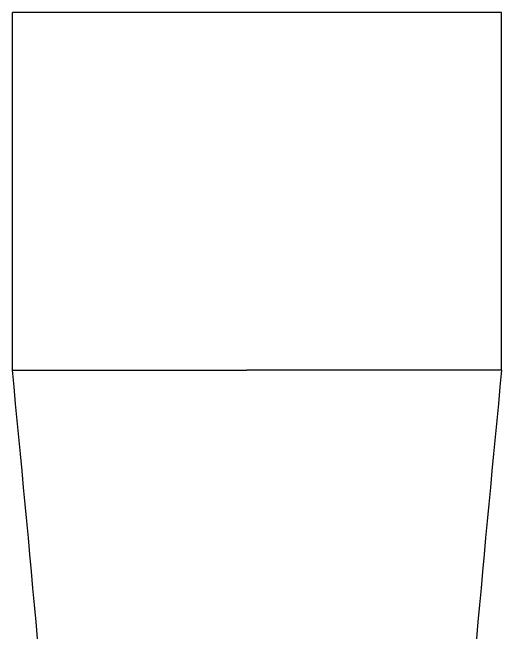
# Model space of a CAD drawing. Header units: millimetres. Extents: x 4900 to 5740, y 840 to 1434.
# Drawn here: x 5451.05 to 5459.25, y 1280.39 to 1290.79 of the extents above; entities that cross this region are included whole.
import ezdxf

# ---------------------------------------------------------------- set-up
doc = ezdxf.new("R2010")
doc.units = ezdxf.units.MM

msp = doc.modelspace()

# ---------------------------------------------------------------- linework, layer by layer
for p, q in [((5459.253, 1290.792), (5451.053, 1290.792)), ((5451.053, 1284.792), (5451.053, 1290.792)), ((5459.253, 1284.792), (5459.253, 1290.792)), ((5457.603, 1284.794), (5457.603, 1284.793))]:
    msp.add_line(p, q)
for points, knots in [([(5451.053, 1284.792), (5451.053, 1284.793), (5451.068, 1284.794), (5451.14, 1284.794), (5451.205, 1284.792), (5451.384, 1284.791), (5451.497, 1284.794), (5451.769, 1284.794), (5451.927, 1284.792), (5452.282, 1284.791), (5452.477, 1284.794), (5452.853, 1284.794), (5453.027, 1284.793), (5453.481, 1284.791), (5453.769, 1284.794), (5454.367, 1284.795), (5454.673, 1284.792), (5454.981, 1284.792)], [-0.6219099, -0.6219099, -0.6219099, -0.6219099, -0.5606221, -0.5606221, -0.4819343, -0.4819343, -0.4036373, -0.4036373, -0.3247839, -0.3247839, -0.2461692, -0.2461692, -0.1848541, -0.1848541, -0.0926489, -0.0926489, -0.0000346, -0.0000346, -0.0000346, -0.0000346]), ([(5459.253, 1284.792), (5459.253, 1284.792), (5459.252, 1284.792), (5459.238, 1284.792), (5459.202, 1284.794), (5459.079, 1284.794), (5458.992, 1284.792), (5458.772, 1284.791), (5458.639, 1284.794), (5458.33, 1284.794), (5458.155, 1284.792), (5457.769, 1284.791), (5457.559, 1284.794), (5457.16, 1284.794), (5456.978, 1284.793), (5456.504, 1284.791), (5456.208, 1284.794), (5455.599, 1284.795), (5455.29, 1284.792), (5454.981, 1284.792)], [0.6217447, 0.6217447, 0.6217447, 0.6217447, 0.6387129, 0.6387129, 0.7168525, 0.7168525, 0.7954949, 0.7954949, 0.873841, 0.873841, 0.9526445, 0.9526445, 1.0313144, 1.0313144, 1.0925929, 1.0925929, 1.1848246, 1.1848246, 1.2773898, 1.2773898, 1.2773898, 1.2773898])]:
    msp.add_open_spline(points, degree=3, knots=knots)
for points in [[(5451.853, 1275.792), (5451.617, 1278.794), (5451.344, 1281.794), (5451.053, 1284.792)], [(5459.253, 1284.792), (5458.961, 1281.794), (5458.688, 1278.794), (5458.453, 1275.792)]]:
    msp.add_open_spline(points, degree=3)

doc.saveas('drawing.dxf')
